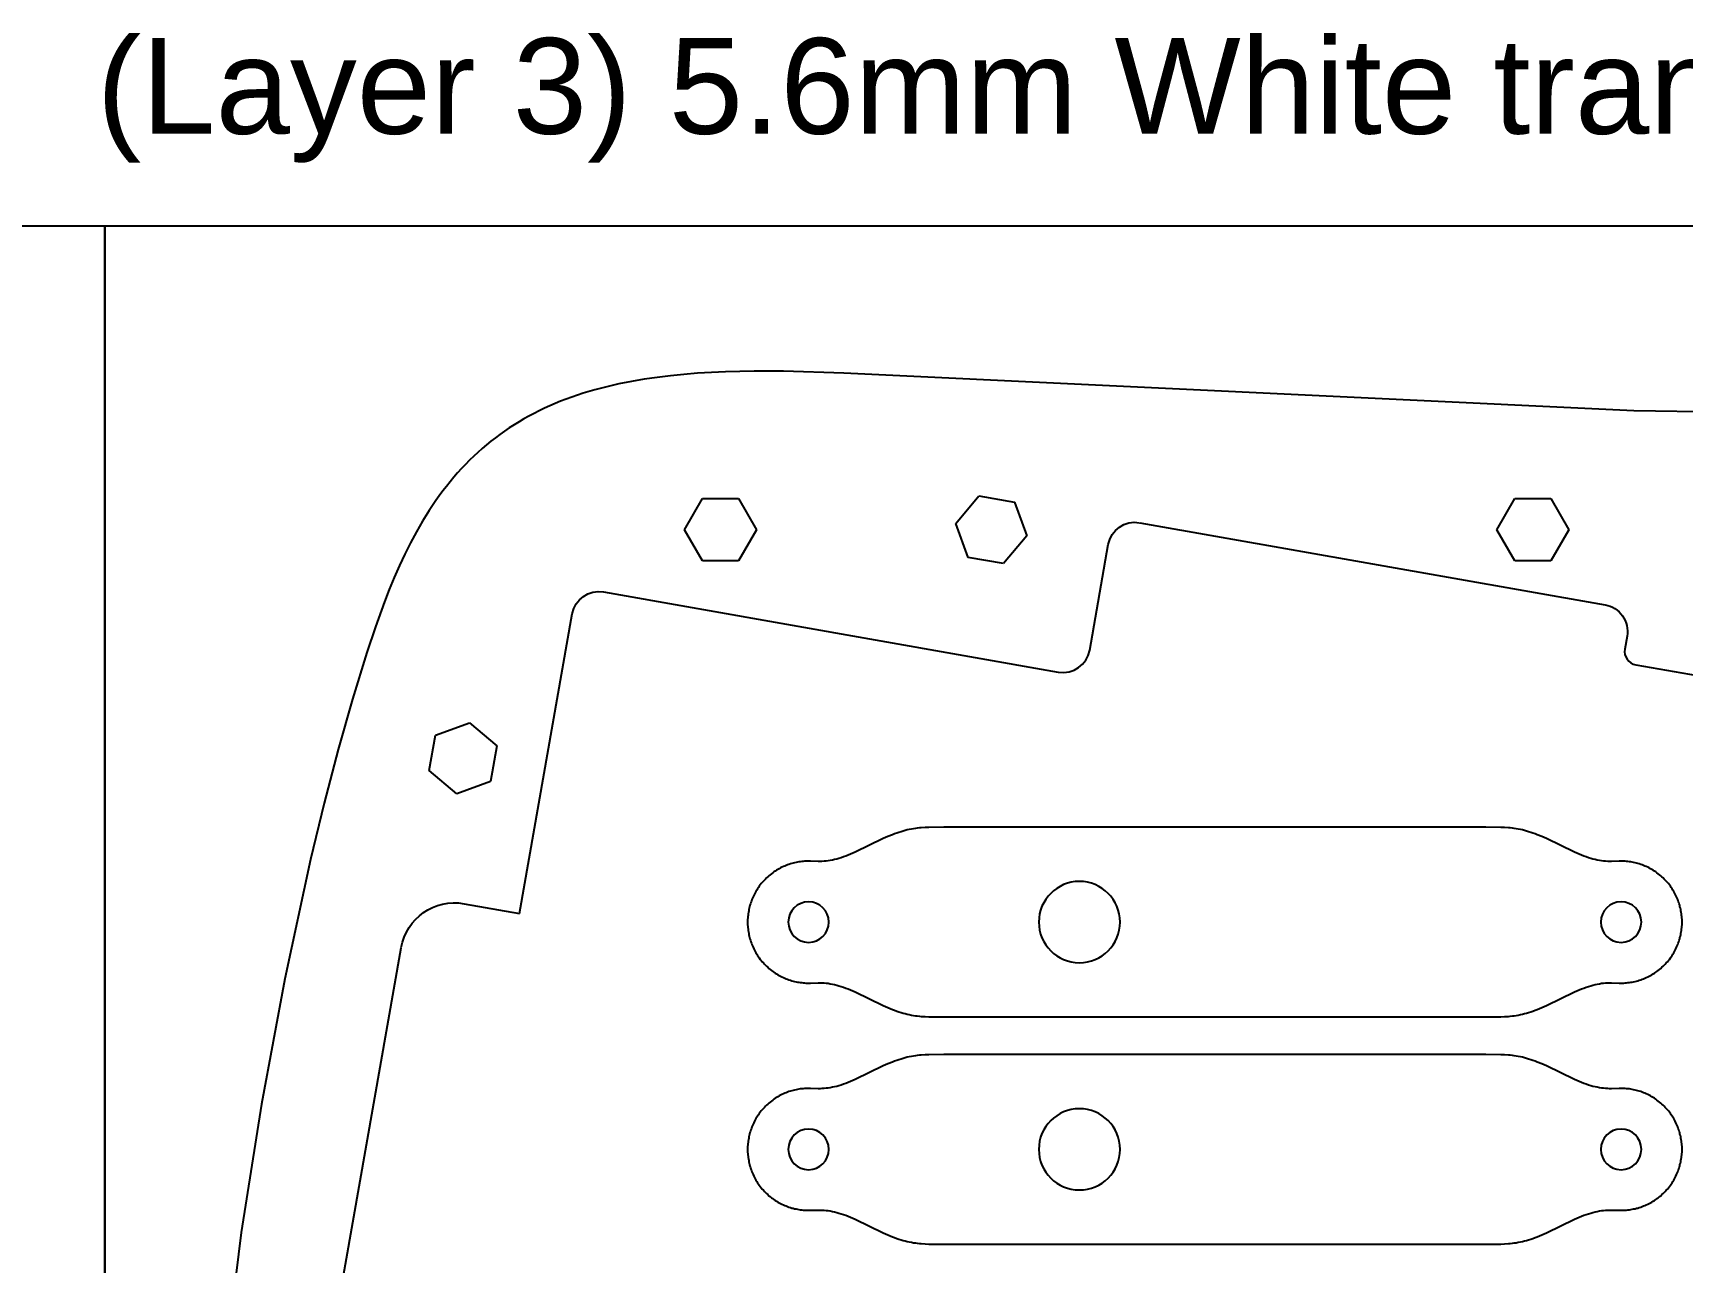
# Model space of a CAD drawing. Extents: x -770 to 754, y -86 to 233.
# Drawn here: x -165.4 to -43.6, y 142 to 232.8 of the extents above; entities that cross this region are included whole.
import ezdxf

# ---------------------------------------------------------------- set-up
doc = ezdxf.new("R2010")
doc.units = 0
for name, color, linetype in [('2D_ACR_PLOT$CUT1', 4, 'CONTINUOUS'), ('2D_ACR_PLOT$CUT2', 3, 'CONTINUOUS'), ('2D_ACR_PLOT$NOPRINT', 200, 'CONTINUOUS')]:
    doc.layers.add(name, color=color, linetype=linetype)
doc.styles.add('ARIAL_REGULAR', font='arial.ttf')

msp = doc.modelspace()

# ---------------------------------------------------------------- linework, layer by layer
at = {"layer": '2D_ACR_PLOT$CUT1'}
for p, q in [((-97.29, 196.57), (-95.58, 198.61)), ((-95.58, 198.61), (-92.96, 198.15)), ((-117.33, 196.11), (-116, 198.41)), ((-116, 198.41), (-113.34, 198.41)), ((-113.34, 198.41), (-112.01, 196.11)), ((-92.96, 198.15), (-92.05, 195.65)), ((-57.33, 196.11), (-56, 198.41)), ((-56, 198.41), (-53.34, 198.41)), ((-53.34, 198.41), (-52.01, 196.11)), ((-96.38, 194.07), (-97.29, 196.57)), ((-116, 193.8), (-117.33, 196.11)), ((-112.01, 196.11), (-113.34, 193.8)), ((-92.05, 195.65), (-93.76, 193.61)), ((-56, 193.8), (-57.33, 196.11)), ((-52.01, 196.11), (-53.34, 193.8)), ((-113.34, 193.8), (-116, 193.8)), ((-93.76, 193.61), (-96.38, 194.07)), ((-53.34, 193.8), (-56, 193.8)), ((-135.71, 180.95), (-133.21, 181.86)), ((-133.21, 181.86), (-131.17, 180.15)), ((-136.18, 178.33), (-135.71, 180.95)), ((-131.17, 180.15), (-131.64, 177.53)), ((-134.14, 176.62), (-136.18, 178.33)), ((-131.64, 177.53), (-134.14, 176.62))]:
    msp.add_line(p, q, dxfattribs=at)
at = {"layer": '2D_ACR_PLOT$CUT1', "extrusion": (0, 0, -1)}
for centre, radius in [((88.16, 167.14), 3), ((108.16, 167.14), 1.5), ((48.16, 167.14), 1.5), ((88.16, 150.36), 3), ((108.16, 150.36), 1.5), ((48.16, 150.36), 1.5)]:
    msp.add_circle(centre, radius, dxfattribs=at)
at = {"layer": '2D_ACR_PLOT$CUT2'}
for p, q in [((-120.3, 207.22), (-121.24, 207.06)), ((-119.34, 207.36), (-120.3, 207.22)), ((-118.36, 207.48), (-119.34, 207.36)), ((-117.37, 207.58), (-118.36, 207.48)), ((-116.36, 207.66), (-117.37, 207.58)), ((-114.3, 207.77), (-116.36, 207.66)), ((-112.19, 207.82), (-114.3, 207.77)), ((-110.02, 207.81), (-112.19, 207.82)), ((-105.55, 207.68), (-110.02, 207.81)), ((-47.22, 204.89), (-105.55, 207.68)), ((-125.23, 206.04), (-125.65, 205.9)), ((-124.81, 206.18), (-125.23, 206.04)), ((-123.94, 206.44), (-124.81, 206.18)), ((-123.06, 206.67), (-123.94, 206.44)), ((-122.16, 206.88), (-123.06, 206.67)), ((-121.24, 207.06), (-122.16, 206.88)), ((-128.05, 204.89), (-128.43, 204.7)), ((-127.66, 205.08), (-128.05, 204.89)), ((-127.27, 205.26), (-127.66, 205.08)), ((-126.87, 205.43), (-127.27, 205.26)), ((-126.47, 205.59), (-126.87, 205.43)), ((-126.06, 205.75), (-126.47, 205.59)), ((-125.65, 205.9), (-126.06, 205.75)), ((-7.72, 204.33), (-47.22, 204.89)), ((-130.26, 203.63), (-130.61, 203.39)), ((-129.9, 203.86), (-130.26, 203.63)), ((-129.54, 204.08), (-129.9, 203.86)), ((-129.18, 204.29), (-129.54, 204.08)), ((-128.81, 204.5), (-129.18, 204.29)), ((-128.43, 204.7), (-128.81, 204.5)), ((-131.95, 202.37), (-132.27, 202.1)), ((-131.62, 202.64), (-131.95, 202.37)), ((-131.29, 202.9), (-131.62, 202.64)), ((-130.95, 203.15), (-131.29, 202.9)), ((-130.61, 203.39), (-130.95, 203.15)), ((-133.2, 201.24), (-133.49, 200.93)), ((-132.89, 201.53), (-133.2, 201.24)), ((-132.58, 201.82), (-132.89, 201.53)), ((-132.27, 202.1), (-132.58, 201.82)), ((-134.36, 199.98), (-134.63, 199.65)), ((-134.08, 200.31), (-134.36, 199.98)), ((-133.79, 200.62), (-134.08, 200.31)), ((-133.49, 200.93), (-133.79, 200.62)), ((-135.43, 198.61), (-135.69, 198.26)), ((-135.17, 198.97), (-135.43, 198.61)), ((-134.91, 199.31), (-135.17, 198.97)), ((-134.63, 199.65), (-134.91, 199.31)), ((-136.18, 197.52), (-136.66, 196.75)), ((-135.94, 197.89), (-136.18, 197.52)), ((-135.69, 198.26), (-135.94, 197.89)), ((-136.66, 196.75), (-137.12, 195.96)), ((-83.71, 196.63), (-49.34, 190.57)), ((-137.55, 195.15), (-137.97, 194.31)), ((-137.12, 195.96), (-137.55, 195.15)), ((-87.4, 187.22), (-86.03, 195.01)), ((-137.97, 194.31), (-138.37, 193.46)), ((-138.76, 192.58), (-139.13, 191.69)), ((-138.37, 193.46), (-138.76, 192.58)), ((-139.13, 191.69), (-139.48, 190.78)), ((-123.3, 191.52), (-89.72, 185.6)), ((-139.48, 190.78), (-140.15, 188.93)), ((-140.15, 188.93), (-140.78, 187.04)), ((-129.51, 167.78), (-125.61, 189.9)), ((-47.72, 188.25), (-47.89, 187.3)), ((-140.78, 187.04), (-141.84, 183.6)), ((-47.07, 186.14), (-18.14, 181.04)), ((-141.84, 183.6), (-142.89, 179.88)), ((-142.89, 179.88), (-143.92, 175.93)), ((-143.92, 175.93), (-144.93, 171.77)), ((-102.64, 173.3), (-104.73, 172.3)), ((-102.3, 173.45), (-102.64, 173.3)), ((-101.97, 173.59), (-102.3, 173.45)), ((-101.81, 173.65), (-101.97, 173.59)), ((-101.65, 173.71), (-101.81, 173.65)), ((-101.49, 173.76), (-101.65, 173.71)), ((-101.33, 173.81), (-101.49, 173.76)), ((-101.18, 173.86), (-101.33, 173.81)), ((-101.02, 173.9), (-101.18, 173.86)), ((-100.87, 173.94), (-101.02, 173.9)), ((-100.72, 173.97), (-100.87, 173.94)), ((-100.57, 174), (-100.72, 173.97)), ((-100.42, 174.03), (-100.57, 174)), ((-100.27, 174.05), (-100.42, 174.03)), ((-100.13, 174.07), (-100.27, 174.05)), ((-99.98, 174.09), (-100.13, 174.07)), ((-99.84, 174.1), (-99.98, 174.09)), ((-99.55, 174.12), (-99.84, 174.1)), ((-99.27, 174.13), (-99.55, 174.12)), ((-98.16, 174.14), (-99.27, 174.13)), ((-58.16, 174.14), (-98.16, 174.14)), ((-57.05, 174.13), (-58.16, 174.14)), ((-56.77, 174.12), (-57.05, 174.13)), ((-56.48, 174.1), (-56.77, 174.12)), ((-56.34, 174.09), (-56.48, 174.1)), ((-56.19, 174.07), (-56.34, 174.09)), ((-56.05, 174.05), (-56.19, 174.07)), ((-55.9, 174.03), (-56.05, 174.05)), ((-55.75, 174), (-55.9, 174.03)), ((-55.6, 173.97), (-55.75, 174)), ((-55.45, 173.94), (-55.6, 173.97)), ((-55.3, 173.9), (-55.45, 173.94)), ((-55.14, 173.86), (-55.3, 173.9)), ((-54.99, 173.81), (-55.14, 173.86)), ((-54.83, 173.76), (-54.99, 173.81)), ((-54.67, 173.71), (-54.83, 173.76)), ((-54.51, 173.65), (-54.67, 173.71)), ((-54.35, 173.59), (-54.51, 173.65)), ((-54.02, 173.45), (-54.35, 173.59)), ((-53.68, 173.3), (-54.02, 173.45)), ((-51.59, 172.3), (-53.68, 173.3)), ((-105.92, 171.84), (-106.08, 171.79)), ((-105.75, 171.89), (-105.92, 171.84)), ((-105.58, 171.95), (-105.75, 171.89)), ((-105.42, 172.01), (-105.58, 171.95)), ((-105.24, 172.08), (-105.42, 172.01)), ((-105.07, 172.15), (-105.24, 172.08)), ((-104.73, 172.3), (-105.07, 172.15)), ((-51.25, 172.15), (-51.59, 172.3)), ((-51.08, 172.08), (-51.25, 172.15)), ((-50.9, 172.01), (-51.08, 172.08)), ((-50.74, 171.95), (-50.9, 172.01)), ((-50.57, 171.89), (-50.74, 171.95)), ((-50.4, 171.84), (-50.57, 171.89)), ((-50.24, 171.79), (-50.4, 171.84)), ((-144.93, 171.77), (-146.84, 162.95)), ((-111, 170.63), (-111.09, 170.56)), ((-110.91, 170.71), (-111, 170.63)), ((-110.81, 170.77), (-110.91, 170.71)), ((-110.72, 170.84), (-110.81, 170.77)), ((-110.62, 170.91), (-110.72, 170.84)), ((-110.53, 170.97), (-110.62, 170.91)), ((-110.43, 171.03), (-110.53, 170.97)), ((-110.33, 171.08), (-110.43, 171.03)), ((-110.23, 171.14), (-110.33, 171.08)), ((-110.13, 171.19), (-110.23, 171.14)), ((-110.02, 171.24), (-110.13, 171.19)), ((-109.92, 171.28), (-110.02, 171.24)), ((-109.82, 171.32), (-109.92, 171.28)), ((-109.71, 171.36), (-109.82, 171.32)), ((-109.61, 171.4), (-109.71, 171.36)), ((-109.5, 171.43), (-109.61, 171.4)), ((-109.4, 171.47), (-109.5, 171.43)), ((-109.29, 171.49), (-109.4, 171.47)), ((-109.19, 171.52), (-109.29, 171.49)), ((-109.08, 171.54), (-109.19, 171.52)), ((-108.98, 171.56), (-109.08, 171.54)), ((-108.87, 171.58), (-108.98, 171.56)), ((-108.77, 171.6), (-108.87, 171.58)), ((-108.67, 171.61), (-108.77, 171.6)), ((-108.56, 171.62), (-108.67, 171.61)), ((-108.46, 171.63), (-108.56, 171.62)), ((-108.36, 171.63), (-108.46, 171.63)), ((-108.26, 171.64), (-108.36, 171.63)), ((-108.16, 171.64), (-108.26, 171.64)), ((-108.02, 171.64), (-108.16, 171.64)), ((-107.46, 171.62), (-108.02, 171.64)), ((-107.31, 171.62), (-107.46, 171.62)), ((-107.17, 171.62), (-107.31, 171.62)), ((-107.02, 171.63), (-107.17, 171.62)), ((-106.87, 171.65), (-107.02, 171.63)), ((-106.72, 171.66), (-106.87, 171.65)), ((-106.56, 171.69), (-106.72, 171.66)), ((-106.4, 171.72), (-106.56, 171.69)), ((-106.24, 171.75), (-106.4, 171.72)), ((-106.08, 171.79), (-106.24, 171.75)), ((-50.08, 171.75), (-50.24, 171.79)), ((-49.92, 171.72), (-50.08, 171.75)), ((-49.76, 171.69), (-49.92, 171.72)), ((-49.6, 171.66), (-49.76, 171.69)), ((-49.45, 171.65), (-49.6, 171.66)), ((-49.3, 171.63), (-49.45, 171.65)), ((-49.15, 171.62), (-49.3, 171.63)), ((-49.01, 171.62), (-49.15, 171.62)), ((-48.86, 171.62), (-49.01, 171.62)), ((-48.3, 171.64), (-48.86, 171.62)), ((-48.16, 171.64), (-48.3, 171.64)), ((-48.06, 171.64), (-48.16, 171.64)), ((-47.96, 171.63), (-48.06, 171.64)), ((-47.86, 171.63), (-47.96, 171.63)), ((-47.76, 171.62), (-47.86, 171.63)), ((-47.65, 171.61), (-47.76, 171.62)), ((-47.55, 171.6), (-47.65, 171.61)), ((-47.45, 171.58), (-47.55, 171.6)), ((-47.34, 171.56), (-47.45, 171.58)), ((-47.24, 171.54), (-47.34, 171.56)), ((-47.13, 171.52), (-47.24, 171.54)), ((-47.03, 171.49), (-47.13, 171.52)), ((-46.92, 171.47), (-47.03, 171.49)), ((-46.82, 171.43), (-46.92, 171.47)), ((-46.71, 171.4), (-46.82, 171.43)), ((-46.61, 171.36), (-46.71, 171.4)), ((-46.5, 171.32), (-46.61, 171.36)), ((-46.4, 171.28), (-46.5, 171.32)), ((-46.3, 171.24), (-46.4, 171.28)), ((-46.19, 171.19), (-46.3, 171.24)), ((-46.09, 171.14), (-46.19, 171.19)), ((-45.99, 171.08), (-46.09, 171.14)), ((-45.89, 171.03), (-45.99, 171.08)), ((-45.79, 170.97), (-45.89, 171.03)), ((-45.7, 170.91), (-45.79, 170.97)), ((-45.6, 170.84), (-45.7, 170.91)), ((-45.51, 170.77), (-45.6, 170.84)), ((-45.41, 170.71), (-45.51, 170.77)), ((-45.32, 170.63), (-45.41, 170.71)), ((-45.23, 170.56), (-45.32, 170.63)), ((-112.05, 169.41), (-112.1, 169.31)), ((-111.99, 169.5), (-112.05, 169.41)), ((-111.93, 169.6), (-111.99, 169.5)), ((-111.86, 169.7), (-111.93, 169.6)), ((-111.8, 169.79), (-111.86, 169.7)), ((-111.73, 169.88), (-111.8, 169.79)), ((-111.65, 169.98), (-111.73, 169.88)), ((-111.58, 170.07), (-111.65, 169.98)), ((-111.5, 170.15), (-111.58, 170.07)), ((-111.42, 170.24), (-111.5, 170.15)), ((-111.34, 170.32), (-111.42, 170.24)), ((-111.26, 170.4), (-111.34, 170.32)), ((-111.17, 170.48), (-111.26, 170.4)), ((-111.09, 170.56), (-111.17, 170.48)), ((-45.15, 170.48), (-45.23, 170.56)), ((-45.06, 170.4), (-45.15, 170.48)), ((-44.98, 170.32), (-45.06, 170.4)), ((-44.9, 170.24), (-44.98, 170.32)), ((-44.82, 170.15), (-44.9, 170.24)), ((-44.74, 170.07), (-44.82, 170.15)), ((-44.67, 169.98), (-44.74, 170.07)), ((-44.59, 169.88), (-44.67, 169.98)), ((-44.52, 169.79), (-44.59, 169.88)), ((-44.46, 169.7), (-44.52, 169.79)), ((-44.39, 169.6), (-44.46, 169.7)), ((-44.33, 169.5), (-44.39, 169.6)), ((-44.27, 169.41), (-44.33, 169.5)), ((-44.22, 169.31), (-44.27, 169.41)), ((-133.6, 168.5), (-129.51, 167.78)), ((-112.54, 168.17), (-112.56, 168.06)), ((-112.52, 168.27), (-112.54, 168.17)), ((-112.49, 168.38), (-112.52, 168.27)), ((-112.45, 168.48), (-112.49, 168.38)), ((-112.42, 168.59), (-112.45, 168.48)), ((-112.38, 168.69), (-112.42, 168.59)), ((-112.34, 168.8), (-112.38, 168.69)), ((-112.3, 168.9), (-112.34, 168.8)), ((-112.26, 169), (-112.3, 168.9)), ((-112.21, 169.1), (-112.26, 169)), ((-112.16, 169.21), (-112.21, 169.1)), ((-112.1, 169.31), (-112.16, 169.21)), ((-44.16, 169.21), (-44.22, 169.31)), ((-44.11, 169.1), (-44.16, 169.21)), ((-44.06, 169), (-44.11, 169.1)), ((-44.02, 168.9), (-44.06, 169)), ((-43.98, 168.8), (-44.02, 168.9)), ((-43.94, 168.69), (-43.98, 168.8)), ((-43.9, 168.59), (-43.94, 168.69)), ((-43.87, 168.48), (-43.9, 168.59)), ((-43.83, 168.38), (-43.87, 168.48)), ((-43.81, 168.27), (-43.83, 168.38)), ((-43.78, 168.17), (-43.81, 168.27)), ((-43.76, 168.06), (-43.78, 168.17)), ((-112.65, 167.44), (-112.66, 167.34)), ((-112.66, 167.34), (-112.66, 167.24)), ((-112.66, 167.24), (-112.66, 167.14)), ((-112.66, 167.14), (-112.66, 167.04)), ((-112.66, 167.04), (-112.66, 166.94)), ((-112.66, 166.94), (-112.65, 166.84)), ((-112.64, 167.54), (-112.65, 167.44)), ((-112.63, 167.65), (-112.64, 167.54)), ((-112.62, 167.75), (-112.63, 167.65)), ((-112.6, 167.85), (-112.62, 167.75)), ((-112.58, 167.96), (-112.6, 167.85)), ((-112.56, 168.06), (-112.58, 167.96)), ((-43.74, 167.96), (-43.76, 168.06)), ((-43.72, 167.85), (-43.74, 167.96)), ((-43.7, 167.75), (-43.72, 167.85)), ((-43.69, 167.65), (-43.7, 167.75)), ((-43.68, 167.54), (-43.69, 167.65)), ((-43.67, 167.44), (-43.68, 167.54)), ((-43.66, 167.34), (-43.67, 167.44)), ((-43.67, 166.84), (-43.66, 166.94)), ((-43.66, 167.24), (-43.66, 167.34)), ((-43.66, 167.14), (-43.66, 167.24)), ((-43.66, 167.04), (-43.66, 167.14)), ((-43.66, 166.94), (-43.66, 167.04)), ((-112.65, 166.84), (-112.64, 166.74)), ((-112.64, 166.74), (-112.63, 166.63)), ((-112.63, 166.63), (-112.62, 166.53)), ((-112.62, 166.53), (-112.6, 166.42)), ((-112.6, 166.42), (-112.58, 166.32)), ((-112.58, 166.32), (-112.56, 166.22)), ((-112.56, 166.22), (-112.54, 166.11)), ((-112.54, 166.11), (-112.52, 166.01)), ((-112.52, 166.01), (-112.49, 165.9)), ((-112.49, 165.9), (-112.45, 165.8)), ((-112.45, 165.8), (-112.42, 165.69)), ((-43.9, 165.69), (-43.87, 165.8)), ((-43.87, 165.8), (-43.83, 165.9)), ((-43.83, 165.9), (-43.81, 166.01)), ((-43.81, 166.01), (-43.78, 166.11)), ((-43.78, 166.11), (-43.76, 166.22)), ((-43.76, 166.22), (-43.74, 166.32)), ((-43.74, 166.32), (-43.72, 166.42)), ((-43.72, 166.42), (-43.7, 166.53)), ((-43.7, 166.53), (-43.69, 166.63)), ((-43.69, 166.63), (-43.68, 166.74)), ((-43.68, 166.74), (-43.67, 166.84)), ((-143.1, 137.68), (-138.24, 165.25)), ((-112.42, 165.69), (-112.38, 165.59)), ((-112.38, 165.59), (-112.34, 165.48)), ((-112.34, 165.48), (-112.3, 165.38)), ((-112.3, 165.38), (-112.26, 165.28)), ((-112.26, 165.28), (-112.21, 165.17)), ((-112.21, 165.17), (-112.16, 165.07)), ((-112.16, 165.07), (-112.1, 164.97)), ((-112.1, 164.97), (-112.05, 164.87)), ((-112.05, 164.87), (-111.99, 164.77)), ((-111.99, 164.77), (-111.93, 164.68)), ((-111.93, 164.68), (-111.86, 164.58)), ((-111.86, 164.58), (-111.8, 164.49)), ((-44.52, 164.49), (-44.46, 164.58)), ((-44.46, 164.58), (-44.39, 164.68)), ((-44.39, 164.68), (-44.33, 164.77)), ((-44.33, 164.77), (-44.27, 164.87)), ((-44.27, 164.87), (-44.22, 164.97)), ((-44.22, 164.97), (-44.16, 165.07)), ((-44.16, 165.07), (-44.11, 165.17)), ((-44.11, 165.17), (-44.06, 165.28)), ((-44.06, 165.28), (-44.02, 165.38)), ((-44.02, 165.38), (-43.98, 165.48)), ((-43.98, 165.48), (-43.94, 165.59)), ((-43.94, 165.59), (-43.9, 165.69)), ((-111.8, 164.49), (-111.73, 164.39)), ((-111.73, 164.39), (-111.65, 164.3)), ((-111.65, 164.3), (-111.58, 164.21)), ((-111.58, 164.21), (-111.5, 164.13)), ((-111.5, 164.13), (-111.42, 164.04)), ((-111.42, 164.04), (-111.34, 163.96)), ((-111.34, 163.96), (-111.26, 163.88)), ((-111.26, 163.88), (-111.17, 163.8)), ((-111.17, 163.8), (-111.09, 163.72)), ((-111.09, 163.72), (-111, 163.65)), ((-111, 163.65), (-110.91, 163.57)), ((-110.91, 163.57), (-110.81, 163.5)), ((-110.81, 163.5), (-110.72, 163.44)), ((-110.72, 163.44), (-110.62, 163.37)), ((-110.62, 163.37), (-110.53, 163.31)), ((-110.53, 163.31), (-110.43, 163.25)), ((-45.89, 163.25), (-45.79, 163.31)), ((-45.79, 163.31), (-45.7, 163.37)), ((-45.7, 163.37), (-45.6, 163.44)), ((-45.6, 163.44), (-45.51, 163.5)), ((-45.51, 163.5), (-45.41, 163.57)), ((-45.41, 163.57), (-45.32, 163.65)), ((-45.32, 163.65), (-45.23, 163.72)), ((-45.23, 163.72), (-45.15, 163.8)), ((-45.15, 163.8), (-45.06, 163.88)), ((-45.06, 163.88), (-44.98, 163.96)), ((-44.98, 163.96), (-44.9, 164.04)), ((-44.9, 164.04), (-44.82, 164.13)), ((-44.82, 164.13), (-44.74, 164.21)), ((-44.74, 164.21), (-44.67, 164.3)), ((-44.67, 164.3), (-44.59, 164.39)), ((-44.59, 164.39), (-44.52, 164.49)), ((-146.84, 162.95), (-148.57, 153.69)), ((-110.43, 163.25), (-110.33, 163.2)), ((-110.33, 163.2), (-110.23, 163.14)), ((-110.23, 163.14), (-110.13, 163.09)), ((-110.13, 163.09), (-110.02, 163.04)), ((-110.02, 163.04), (-109.92, 163)), ((-109.92, 163), (-109.82, 162.96)), ((-109.82, 162.96), (-109.71, 162.92)), ((-109.71, 162.92), (-109.61, 162.88)), ((-109.61, 162.88), (-109.5, 162.84)), ((-109.5, 162.84), (-109.4, 162.81)), ((-109.4, 162.81), (-109.29, 162.78)), ((-109.29, 162.78), (-109.19, 162.76)), ((-109.19, 162.76), (-109.08, 162.74)), ((-109.08, 162.74), (-108.98, 162.71)), ((-108.98, 162.71), (-108.87, 162.7)), ((-108.87, 162.7), (-108.77, 162.68)), ((-108.77, 162.68), (-108.67, 162.67)), ((-108.67, 162.67), (-108.56, 162.66)), ((-108.56, 162.66), (-108.46, 162.65)), ((-108.46, 162.65), (-108.36, 162.64)), ((-108.36, 162.64), (-108.26, 162.64)), ((-108.26, 162.64), (-108.16, 162.64)), ((-108.16, 162.64), (-108.02, 162.64)), ((-108.02, 162.64), (-107.46, 162.66)), ((-107.46, 162.66), (-107.31, 162.66)), ((-107.31, 162.66), (-107.17, 162.65)), ((-107.17, 162.65), (-107.02, 162.65)), ((-107.02, 162.65), (-106.87, 162.63)), ((-106.87, 162.63), (-106.72, 162.62)), ((-106.72, 162.62), (-106.56, 162.59)), ((-106.56, 162.59), (-106.4, 162.56)), ((-106.4, 162.56), (-106.24, 162.53)), ((-106.24, 162.53), (-106.08, 162.49)), ((-106.08, 162.49), (-105.92, 162.44)), ((-105.92, 162.44), (-105.75, 162.39)), ((-105.75, 162.39), (-105.58, 162.33)), ((-105.58, 162.33), (-105.42, 162.27)), ((-105.42, 162.27), (-105.24, 162.2)), ((-105.24, 162.2), (-105.07, 162.13)), ((-105.07, 162.13), (-104.73, 161.98)), ((-51.59, 161.98), (-51.25, 162.13)), ((-51.25, 162.13), (-51.08, 162.2)), ((-51.08, 162.2), (-50.9, 162.27)), ((-50.9, 162.27), (-50.74, 162.33)), ((-50.74, 162.33), (-50.57, 162.39)), ((-50.57, 162.39), (-50.4, 162.44)), ((-50.4, 162.44), (-50.24, 162.49)), ((-50.24, 162.49), (-50.08, 162.53)), ((-50.08, 162.53), (-49.92, 162.56)), ((-49.92, 162.56), (-49.76, 162.59)), ((-49.76, 162.59), (-49.6, 162.62)), ((-49.6, 162.62), (-49.45, 162.63)), ((-49.45, 162.63), (-49.3, 162.65)), ((-49.3, 162.65), (-49.15, 162.65)), ((-49.15, 162.65), (-49.01, 162.66)), ((-49.01, 162.66), (-48.86, 162.66)), ((-48.86, 162.66), (-48.3, 162.64)), ((-48.3, 162.64), (-48.16, 162.64)), ((-48.16, 162.64), (-48.06, 162.64)), ((-48.06, 162.64), (-47.96, 162.64)), ((-47.96, 162.64), (-47.86, 162.65)), ((-47.86, 162.65), (-47.76, 162.66)), ((-47.76, 162.66), (-47.65, 162.67)), ((-47.65, 162.67), (-47.55, 162.68)), ((-47.55, 162.68), (-47.45, 162.7)), ((-47.45, 162.7), (-47.34, 162.71)), ((-47.34, 162.71), (-47.24, 162.74)), ((-47.24, 162.74), (-47.13, 162.76)), ((-47.13, 162.76), (-47.03, 162.78)), ((-47.03, 162.78), (-46.92, 162.81)), ((-46.92, 162.81), (-46.82, 162.84)), ((-46.82, 162.84), (-46.71, 162.88)), ((-46.71, 162.88), (-46.61, 162.92)), ((-46.61, 162.92), (-46.5, 162.96)), ((-46.5, 162.96), (-46.4, 163)), ((-46.4, 163), (-46.3, 163.04)), ((-46.3, 163.04), (-46.19, 163.09)), ((-46.19, 163.09), (-46.09, 163.14)), ((-46.09, 163.14), (-45.99, 163.2)), ((-45.99, 163.2), (-45.89, 163.25)), ((-104.73, 161.98), (-102.64, 160.98)), ((-102.64, 160.98), (-102.3, 160.83)), ((-54.02, 160.83), (-53.68, 160.98)), ((-53.68, 160.98), (-51.59, 161.98)), ((-102.3, 160.83), (-101.97, 160.69)), ((-101.97, 160.69), (-101.81, 160.63)), ((-101.81, 160.63), (-101.65, 160.57)), ((-101.65, 160.57), (-101.49, 160.52)), ((-101.49, 160.52), (-101.33, 160.47)), ((-101.33, 160.47), (-101.18, 160.42)), ((-101.18, 160.42), (-101.02, 160.38)), ((-101.02, 160.38), (-100.87, 160.34)), ((-100.87, 160.34), (-100.72, 160.31)), ((-100.72, 160.31), (-100.57, 160.28)), ((-100.57, 160.28), (-100.42, 160.25)), ((-100.42, 160.25), (-100.27, 160.23)), ((-100.27, 160.23), (-100.13, 160.21)), ((-100.13, 160.21), (-99.98, 160.19)), ((-99.98, 160.19), (-99.84, 160.18)), ((-99.84, 160.18), (-99.55, 160.16)), ((-99.55, 160.16), (-99.27, 160.15)), ((-99.27, 160.15), (-98.16, 160.14)), ((-98.16, 160.14), (-58.16, 160.14)), ((-58.16, 160.14), (-57.05, 160.15)), ((-57.05, 160.15), (-56.77, 160.16)), ((-56.77, 160.16), (-56.48, 160.18)), ((-56.48, 160.18), (-56.34, 160.19)), ((-56.34, 160.19), (-56.19, 160.21)), ((-56.19, 160.21), (-56.05, 160.23)), ((-56.05, 160.23), (-55.9, 160.25)), ((-55.9, 160.25), (-55.75, 160.28)), ((-55.75, 160.28), (-55.6, 160.31)), ((-55.6, 160.31), (-55.45, 160.34)), ((-55.45, 160.34), (-55.3, 160.38)), ((-55.3, 160.38), (-55.14, 160.42)), ((-55.14, 160.42), (-54.99, 160.47)), ((-54.99, 160.47), (-54.83, 160.52)), ((-54.83, 160.52), (-54.67, 160.57)), ((-54.67, 160.57), (-54.51, 160.63)), ((-54.51, 160.63), (-54.35, 160.69)), ((-54.35, 160.69), (-54.02, 160.83)), ((-100.72, 157.19), (-100.87, 157.16)), ((-100.57, 157.22), (-100.72, 157.19)), ((-100.42, 157.25), (-100.57, 157.22)), ((-100.27, 157.27), (-100.42, 157.25)), ((-100.13, 157.29), (-100.27, 157.27)), ((-99.98, 157.31), (-100.13, 157.29)), ((-99.84, 157.32), (-99.98, 157.31)), ((-99.55, 157.34), (-99.84, 157.32)), ((-99.27, 157.35), (-99.55, 157.34)), ((-98.16, 157.36), (-99.27, 157.35)), ((-58.16, 157.36), (-98.16, 157.36)), ((-57.05, 157.35), (-58.16, 157.36)), ((-56.77, 157.34), (-57.05, 157.35)), ((-56.48, 157.32), (-56.77, 157.34)), ((-56.34, 157.31), (-56.48, 157.32)), ((-56.19, 157.29), (-56.34, 157.31)), ((-56.05, 157.27), (-56.19, 157.29)), ((-55.9, 157.25), (-56.05, 157.27)), ((-55.75, 157.22), (-55.9, 157.25)), ((-55.6, 157.19), (-55.75, 157.22)), ((-55.45, 157.16), (-55.6, 157.19)), ((-102.64, 156.52), (-104.73, 155.52)), ((-102.3, 156.67), (-102.64, 156.52)), ((-101.97, 156.81), (-102.3, 156.67)), ((-101.81, 156.87), (-101.97, 156.81)), ((-101.65, 156.93), (-101.81, 156.87)), ((-101.49, 156.98), (-101.65, 156.93)), ((-101.33, 157.03), (-101.49, 156.98)), ((-101.18, 157.08), (-101.33, 157.03)), ((-101.02, 157.12), (-101.18, 157.08)), ((-100.87, 157.16), (-101.02, 157.12)), ((-55.3, 157.12), (-55.45, 157.16)), ((-55.14, 157.08), (-55.3, 157.12)), ((-54.99, 157.03), (-55.14, 157.08)), ((-54.83, 156.98), (-54.99, 157.03)), ((-54.67, 156.93), (-54.83, 156.98)), ((-54.51, 156.87), (-54.67, 156.93)), ((-54.35, 156.81), (-54.51, 156.87)), ((-54.02, 156.67), (-54.35, 156.81)), ((-53.68, 156.52), (-54.02, 156.67)), ((-51.59, 155.52), (-53.68, 156.52)), ((-109.08, 154.76), (-109.19, 154.74)), ((-108.98, 154.78), (-109.08, 154.76)), ((-108.87, 154.8), (-108.98, 154.78)), ((-108.77, 154.82), (-108.87, 154.8)), ((-108.67, 154.83), (-108.77, 154.82)), ((-108.56, 154.84), (-108.67, 154.83)), ((-108.46, 154.85), (-108.56, 154.84)), ((-108.36, 154.86), (-108.46, 154.85)), ((-108.26, 154.86), (-108.36, 154.86)), ((-108.16, 154.86), (-108.26, 154.86)), ((-108.02, 154.86), (-108.16, 154.86)), ((-107.46, 154.84), (-108.02, 154.86)), ((-107.31, 154.84), (-107.46, 154.84)), ((-107.17, 154.85), (-107.31, 154.84)), ((-107.02, 154.85), (-107.17, 154.85)), ((-106.87, 154.87), (-107.02, 154.85)), ((-106.72, 154.88), (-106.87, 154.87)), ((-106.56, 154.91), (-106.72, 154.88)), ((-106.4, 154.94), (-106.56, 154.91)), ((-106.24, 154.97), (-106.4, 154.94)), ((-106.08, 155.01), (-106.24, 154.97)), ((-105.92, 155.06), (-106.08, 155.01)), ((-105.75, 155.11), (-105.92, 155.06)), ((-105.58, 155.17), (-105.75, 155.11)), ((-105.42, 155.23), (-105.58, 155.17)), ((-105.24, 155.3), (-105.42, 155.23)), ((-105.07, 155.37), (-105.24, 155.3)), ((-104.73, 155.52), (-105.07, 155.37)), ((-51.25, 155.37), (-51.59, 155.52)), ((-51.08, 155.3), (-51.25, 155.37)), ((-50.9, 155.23), (-51.08, 155.3)), ((-50.74, 155.17), (-50.9, 155.23)), ((-50.57, 155.11), (-50.74, 155.17)), ((-50.4, 155.06), (-50.57, 155.11)), ((-50.24, 155.01), (-50.4, 155.06)), ((-50.08, 154.97), (-50.24, 155.01)), ((-49.92, 154.94), (-50.08, 154.97)), ((-49.76, 154.91), (-49.92, 154.94)), ((-49.6, 154.88), (-49.76, 154.91)), ((-49.45, 154.87), (-49.6, 154.88)), ((-49.3, 154.85), (-49.45, 154.87)), ((-49.15, 154.85), (-49.3, 154.85)), ((-49.01, 154.84), (-49.15, 154.85)), ((-48.86, 154.84), (-49.01, 154.84)), ((-48.3, 154.86), (-48.86, 154.84)), ((-48.16, 154.86), (-48.3, 154.86)), ((-48.06, 154.86), (-48.16, 154.86)), ((-47.96, 154.86), (-48.06, 154.86)), ((-47.86, 154.85), (-47.96, 154.86)), ((-47.76, 154.84), (-47.86, 154.85)), ((-47.65, 154.83), (-47.76, 154.84)), ((-47.55, 154.82), (-47.65, 154.83)), ((-47.45, 154.8), (-47.55, 154.82)), ((-47.34, 154.78), (-47.45, 154.8)), ((-47.24, 154.76), (-47.34, 154.78)), ((-47.13, 154.74), (-47.24, 154.76)), ((-148.57, 153.69), (-150.05, 144.22)), ((-111.34, 153.54), (-111.42, 153.46)), ((-111.26, 153.62), (-111.34, 153.54)), ((-111.17, 153.7), (-111.26, 153.62)), ((-111.09, 153.78), (-111.17, 153.7)), ((-111, 153.85), (-111.09, 153.78)), ((-110.91, 153.93), (-111, 153.85)), ((-110.81, 154), (-110.91, 153.93)), ((-110.72, 154.06), (-110.81, 154)), ((-110.62, 154.13), (-110.72, 154.06)), ((-110.53, 154.19), (-110.62, 154.13)), ((-110.43, 154.25), (-110.53, 154.19)), ((-110.33, 154.3), (-110.43, 154.25)), ((-110.23, 154.36), (-110.33, 154.3)), ((-110.13, 154.41), (-110.23, 154.36)), ((-110.02, 154.46), (-110.13, 154.41)), ((-109.92, 154.5), (-110.02, 154.46)), ((-109.82, 154.54), (-109.92, 154.5)), ((-109.71, 154.58), (-109.82, 154.54)), ((-109.61, 154.62), (-109.71, 154.58)), ((-109.5, 154.65), (-109.61, 154.62)), ((-109.4, 154.69), (-109.5, 154.65)), ((-109.29, 154.71), (-109.4, 154.69)), ((-109.19, 154.74), (-109.29, 154.71)), ((-47.03, 154.71), (-47.13, 154.74)), ((-46.92, 154.69), (-47.03, 154.71)), ((-46.82, 154.65), (-46.92, 154.69)), ((-46.71, 154.62), (-46.82, 154.65)), ((-46.61, 154.58), (-46.71, 154.62)), ((-46.5, 154.54), (-46.61, 154.58)), ((-46.4, 154.5), (-46.5, 154.54)), ((-46.3, 154.46), (-46.4, 154.5)), ((-46.19, 154.41), (-46.3, 154.46)), ((-46.09, 154.36), (-46.19, 154.41)), ((-45.99, 154.3), (-46.09, 154.36)), ((-45.89, 154.25), (-45.99, 154.3)), ((-45.79, 154.19), (-45.89, 154.25)), ((-45.7, 154.13), (-45.79, 154.19)), ((-45.6, 154.06), (-45.7, 154.13)), ((-45.51, 154), (-45.6, 154.06)), ((-45.41, 153.93), (-45.51, 154)), ((-45.32, 153.85), (-45.41, 153.93)), ((-45.23, 153.78), (-45.32, 153.85)), ((-45.15, 153.7), (-45.23, 153.78)), ((-45.06, 153.62), (-45.15, 153.7)), ((-44.98, 153.54), (-45.06, 153.62)), ((-44.9, 153.46), (-44.98, 153.54)), ((-112.21, 152.33), (-112.26, 152.22)), ((-112.16, 152.43), (-112.21, 152.33)), ((-112.1, 152.53), (-112.16, 152.43)), ((-112.05, 152.63), (-112.1, 152.53)), ((-111.99, 152.73), (-112.05, 152.63)), ((-111.93, 152.82), (-111.99, 152.73)), ((-111.86, 152.92), (-111.93, 152.82)), ((-111.8, 153.01), (-111.86, 152.92)), ((-111.73, 153.11), (-111.8, 153.01)), ((-111.65, 153.2), (-111.73, 153.11)), ((-111.58, 153.29), (-111.65, 153.2)), ((-111.5, 153.37), (-111.58, 153.29)), ((-111.42, 153.46), (-111.5, 153.37)), ((-44.82, 153.37), (-44.9, 153.46)), ((-44.74, 153.29), (-44.82, 153.37)), ((-44.67, 153.2), (-44.74, 153.29)), ((-44.59, 153.11), (-44.67, 153.2)), ((-44.52, 153.01), (-44.59, 153.11)), ((-44.46, 152.92), (-44.52, 153.01)), ((-44.39, 152.82), (-44.46, 152.92)), ((-44.33, 152.73), (-44.39, 152.82)), ((-44.27, 152.63), (-44.33, 152.73)), ((-44.22, 152.53), (-44.27, 152.63)), ((-44.16, 152.43), (-44.22, 152.53)), ((-44.11, 152.33), (-44.16, 152.43)), ((-44.06, 152.22), (-44.11, 152.33)), ((-112.58, 151.18), (-112.6, 151.07)), ((-112.56, 151.28), (-112.58, 151.18)), ((-112.54, 151.39), (-112.56, 151.28)), ((-112.52, 151.49), (-112.54, 151.39)), ((-112.49, 151.6), (-112.52, 151.49)), ((-112.45, 151.7), (-112.49, 151.6)), ((-112.42, 151.81), (-112.45, 151.7)), ((-112.38, 151.91), (-112.42, 151.81)), ((-112.34, 152.02), (-112.38, 151.91)), ((-112.3, 152.12), (-112.34, 152.02)), ((-112.26, 152.22), (-112.3, 152.12)), ((-44.02, 152.12), (-44.06, 152.22)), ((-43.98, 152.02), (-44.02, 152.12)), ((-43.94, 151.91), (-43.98, 152.02)), ((-43.9, 151.81), (-43.94, 151.91)), ((-43.87, 151.7), (-43.9, 151.81)), ((-43.83, 151.6), (-43.87, 151.7)), ((-43.81, 151.49), (-43.83, 151.6)), ((-43.78, 151.39), (-43.81, 151.49)), ((-43.76, 151.28), (-43.78, 151.39)), ((-43.74, 151.18), (-43.76, 151.28)), ((-43.72, 151.07), (-43.74, 151.18)), ((-112.65, 150.66), (-112.66, 150.56)), ((-112.66, 150.56), (-112.66, 150.46)), ((-112.66, 150.46), (-112.66, 150.36)), ((-112.66, 150.36), (-112.66, 150.26)), ((-112.66, 150.26), (-112.66, 150.16)), ((-112.66, 150.16), (-112.65, 150.06)), ((-112.64, 150.76), (-112.65, 150.66)), ((-112.65, 150.06), (-112.64, 149.96)), ((-112.63, 150.87), (-112.64, 150.76)), ((-112.64, 149.96), (-112.63, 149.85)), ((-112.62, 150.97), (-112.63, 150.87)), ((-112.6, 151.07), (-112.62, 150.97)), ((-43.7, 150.97), (-43.72, 151.07)), ((-43.69, 150.87), (-43.7, 150.97)), ((-43.68, 150.76), (-43.69, 150.87)), ((-43.69, 149.85), (-43.68, 149.96)), ((-43.67, 150.66), (-43.68, 150.76)), ((-43.68, 149.96), (-43.67, 150.06)), ((-43.66, 150.56), (-43.67, 150.66)), ((-43.67, 150.06), (-43.66, 150.16)), ((-43.66, 150.46), (-43.66, 150.56)), ((-43.66, 150.36), (-43.66, 150.46)), ((-43.66, 150.26), (-43.66, 150.36)), ((-43.66, 150.16), (-43.66, 150.26)), ((-112.63, 149.85), (-112.62, 149.75)), ((-112.62, 149.75), (-112.6, 149.65)), ((-112.6, 149.65), (-112.58, 149.54)), ((-112.58, 149.54), (-112.56, 149.44)), ((-112.56, 149.44), (-112.54, 149.33)), ((-112.54, 149.33), (-112.52, 149.23)), ((-112.52, 149.23), (-112.49, 149.12)), ((-112.49, 149.12), (-112.45, 149.02)), ((-112.45, 149.02), (-112.42, 148.91)), ((-112.42, 148.91), (-112.38, 148.81)), ((-112.38, 148.81), (-112.34, 148.7)), ((-112.34, 148.7), (-112.3, 148.6)), ((-44.02, 148.6), (-43.98, 148.7)), ((-43.98, 148.7), (-43.94, 148.81)), ((-43.94, 148.81), (-43.9, 148.91)), ((-43.9, 148.91), (-43.87, 149.02)), ((-43.87, 149.02), (-43.83, 149.12)), ((-43.83, 149.12), (-43.81, 149.23)), ((-43.81, 149.23), (-43.78, 149.33)), ((-43.78, 149.33), (-43.76, 149.44)), ((-43.76, 149.44), (-43.74, 149.54)), ((-43.74, 149.54), (-43.72, 149.65)), ((-43.72, 149.65), (-43.7, 149.75)), ((-43.7, 149.75), (-43.69, 149.85)), ((-112.3, 148.6), (-112.26, 148.5)), ((-112.26, 148.5), (-112.21, 148.39)), ((-112.21, 148.39), (-112.16, 148.29)), ((-112.16, 148.29), (-112.1, 148.19)), ((-112.1, 148.19), (-112.05, 148.09)), ((-112.05, 148.09), (-111.99, 147.99)), ((-111.99, 147.99), (-111.93, 147.9)), ((-111.93, 147.9), (-111.86, 147.8)), ((-111.86, 147.8), (-111.8, 147.71)), ((-111.8, 147.71), (-111.73, 147.61)), ((-111.73, 147.61), (-111.65, 147.52)), ((-111.65, 147.52), (-111.58, 147.43)), ((-111.58, 147.43), (-111.5, 147.35)), ((-44.82, 147.35), (-44.74, 147.43)), ((-44.74, 147.43), (-44.67, 147.52)), ((-44.67, 147.52), (-44.59, 147.61)), ((-44.59, 147.61), (-44.52, 147.71)), ((-44.52, 147.71), (-44.46, 147.8)), ((-44.46, 147.8), (-44.39, 147.9)), ((-44.39, 147.9), (-44.33, 147.99)), ((-44.33, 147.99), (-44.27, 148.09)), ((-44.27, 148.09), (-44.22, 148.19)), ((-44.22, 148.19), (-44.16, 148.29)), ((-44.16, 148.29), (-44.11, 148.39)), ((-44.11, 148.39), (-44.06, 148.5)), ((-44.06, 148.5), (-44.02, 148.6)), ((-111.5, 147.35), (-111.42, 147.26)), ((-111.42, 147.26), (-111.34, 147.18)), ((-111.34, 147.18), (-111.26, 147.1)), ((-111.26, 147.1), (-111.17, 147.02)), ((-111.17, 147.02), (-111.09, 146.94)), ((-111.09, 146.94), (-111, 146.87)), ((-111, 146.87), (-110.91, 146.79)), ((-110.91, 146.79), (-110.81, 146.72)), ((-110.81, 146.72), (-110.72, 146.66)), ((-110.72, 146.66), (-110.62, 146.59)), ((-110.62, 146.59), (-110.53, 146.53)), ((-110.53, 146.53), (-110.43, 146.47)), ((-110.43, 146.47), (-110.33, 146.42)), ((-110.33, 146.42), (-110.23, 146.36)), ((-110.23, 146.36), (-110.13, 146.31)), ((-110.13, 146.31), (-110.02, 146.26)), ((-110.02, 146.26), (-109.92, 146.22)), ((-109.92, 146.22), (-109.82, 146.18)), ((-46.5, 146.18), (-46.4, 146.22)), ((-46.4, 146.22), (-46.3, 146.26)), ((-46.3, 146.26), (-46.19, 146.31)), ((-46.19, 146.31), (-46.09, 146.36)), ((-46.09, 146.36), (-45.99, 146.42)), ((-45.99, 146.42), (-45.89, 146.47)), ((-45.89, 146.47), (-45.79, 146.53)), ((-45.79, 146.53), (-45.7, 146.59)), ((-45.7, 146.59), (-45.6, 146.66)), ((-45.6, 146.66), (-45.51, 146.72)), ((-45.51, 146.72), (-45.41, 146.79)), ((-45.41, 146.79), (-45.32, 146.87)), ((-45.32, 146.87), (-45.23, 146.94)), ((-45.23, 146.94), (-45.15, 147.02)), ((-45.15, 147.02), (-45.06, 147.1)), ((-45.06, 147.1), (-44.98, 147.18)), ((-44.98, 147.18), (-44.9, 147.26)), ((-44.9, 147.26), (-44.82, 147.35)), ((-109.82, 146.18), (-109.71, 146.14)), ((-109.71, 146.14), (-109.61, 146.1)), ((-109.61, 146.1), (-109.5, 146.07)), ((-109.5, 146.07), (-109.4, 146.03)), ((-109.4, 146.03), (-109.29, 146.01)), ((-109.29, 146.01), (-109.19, 145.98)), ((-109.19, 145.98), (-109.08, 145.96)), ((-109.08, 145.96), (-108.98, 145.94)), ((-108.98, 145.94), (-108.87, 145.92)), ((-108.87, 145.92), (-108.77, 145.9)), ((-108.77, 145.9), (-108.67, 145.89)), ((-108.67, 145.89), (-108.56, 145.88)), ((-108.56, 145.88), (-108.46, 145.87)), ((-108.46, 145.87), (-108.36, 145.86)), ((-108.36, 145.86), (-108.26, 145.86)), ((-108.26, 145.86), (-108.16, 145.86)), ((-108.16, 145.86), (-108.02, 145.86)), ((-108.02, 145.86), (-107.46, 145.88)), ((-107.46, 145.88), (-107.31, 145.88)), ((-107.31, 145.88), (-107.17, 145.87)), ((-107.17, 145.87), (-107.02, 145.87)), ((-107.02, 145.87), (-106.87, 145.85)), ((-106.87, 145.85), (-106.72, 145.84)), ((-106.72, 145.84), (-106.56, 145.81)), ((-106.56, 145.81), (-106.4, 145.78)), ((-106.4, 145.78), (-106.24, 145.75)), ((-106.24, 145.75), (-106.08, 145.71)), ((-106.08, 145.71), (-105.92, 145.66)), ((-105.92, 145.66), (-105.75, 145.61)), ((-105.75, 145.61), (-105.58, 145.55)), ((-105.58, 145.55), (-105.42, 145.49)), ((-105.42, 145.49), (-105.24, 145.42)), ((-105.24, 145.42), (-105.07, 145.35)), ((-105.07, 145.35), (-104.73, 145.2)), ((-104.73, 145.2), (-102.64, 144.2)), ((-53.68, 144.2), (-51.59, 145.2)), ((-51.59, 145.2), (-51.25, 145.35)), ((-51.25, 145.35), (-51.08, 145.42)), ((-51.08, 145.42), (-50.9, 145.49)), ((-50.9, 145.49), (-50.74, 145.55)), ((-50.74, 145.55), (-50.57, 145.61)), ((-50.57, 145.61), (-50.4, 145.66)), ((-50.4, 145.66), (-50.24, 145.71)), ((-50.24, 145.71), (-50.08, 145.75)), ((-50.08, 145.75), (-49.92, 145.78)), ((-49.92, 145.78), (-49.76, 145.81)), ((-49.76, 145.81), (-49.6, 145.84)), ((-49.6, 145.84), (-49.45, 145.85)), ((-49.45, 145.85), (-49.3, 145.87)), ((-49.3, 145.87), (-49.15, 145.87)), ((-49.15, 145.87), (-49.01, 145.88)), ((-49.01, 145.88), (-48.86, 145.88)), ((-48.86, 145.88), (-48.3, 145.86)), ((-48.3, 145.86), (-48.16, 145.86)), ((-48.16, 145.86), (-48.06, 145.86)), ((-48.06, 145.86), (-47.96, 145.86)), ((-47.96, 145.86), (-47.86, 145.87)), ((-47.86, 145.87), (-47.76, 145.88)), ((-47.76, 145.88), (-47.65, 145.89)), ((-47.65, 145.89), (-47.55, 145.9)), ((-47.55, 145.9), (-47.45, 145.92)), ((-47.45, 145.92), (-47.34, 145.94)), ((-47.34, 145.94), (-47.24, 145.96)), ((-47.24, 145.96), (-47.13, 145.98)), ((-47.13, 145.98), (-47.03, 146.01)), ((-47.03, 146.01), (-46.92, 146.03)), ((-46.92, 146.03), (-46.82, 146.07)), ((-46.82, 146.07), (-46.71, 146.1)), ((-46.71, 146.1), (-46.61, 146.14)), ((-46.61, 146.14), (-46.5, 146.18)), ((-150.05, 144.22), (-151.25, 134.81)), ((-102.64, 144.2), (-102.3, 144.05)), ((-102.3, 144.05), (-101.97, 143.91)), ((-101.97, 143.91), (-101.81, 143.85)), ((-101.81, 143.85), (-101.65, 143.79)), ((-101.65, 143.79), (-101.49, 143.74)), ((-54.83, 143.74), (-54.67, 143.79)), ((-54.67, 143.79), (-54.51, 143.85)), ((-54.51, 143.85), (-54.35, 143.91)), ((-54.35, 143.91), (-54.02, 144.05)), ((-54.02, 144.05), (-53.68, 144.2)), ((-101.49, 143.74), (-101.33, 143.69)), ((-101.33, 143.69), (-101.18, 143.64)), ((-101.18, 143.64), (-101.02, 143.6)), ((-101.02, 143.6), (-100.87, 143.56)), ((-100.87, 143.56), (-100.72, 143.53)), ((-100.72, 143.53), (-100.57, 143.5)), ((-100.57, 143.5), (-100.42, 143.47)), ((-100.42, 143.47), (-100.27, 143.45)), ((-100.27, 143.45), (-100.13, 143.43)), ((-100.13, 143.43), (-99.98, 143.41)), ((-99.98, 143.41), (-99.84, 143.4)), ((-99.84, 143.4), (-99.55, 143.38)), ((-99.55, 143.38), (-99.27, 143.37)), ((-99.27, 143.37), (-98.16, 143.36)), ((-98.16, 143.36), (-58.16, 143.36)), ((-58.16, 143.36), (-57.05, 143.37)), ((-57.05, 143.37), (-56.77, 143.38)), ((-56.77, 143.38), (-56.48, 143.4)), ((-56.48, 143.4), (-56.34, 143.41)), ((-56.34, 143.41), (-56.19, 143.43)), ((-56.19, 143.43), (-56.05, 143.45)), ((-56.05, 143.45), (-55.9, 143.47)), ((-55.9, 143.47), (-55.75, 143.5)), ((-55.75, 143.5), (-55.6, 143.53)), ((-55.6, 143.53), (-55.45, 143.56)), ((-55.45, 143.56), (-55.3, 143.6)), ((-55.3, 143.6), (-55.14, 143.64)), ((-55.14, 143.64), (-54.99, 143.69)), ((-54.99, 143.69), (-54.83, 143.74))]:
    msp.add_line(p, q, dxfattribs=at)
at = {"layer": '2D_ACR_PLOT$CUT2', "extrusion": (0, 0, -1)}
for centre, radius, start, end in [((84.06, 194.66), 2, 10.001, 100.0002), ((123.64, 189.55), 2, 10.0001, 99.9996), ((49.69, 188.6), 2, 100.0002, 190.0004), ((134.3, 164.56), 4, 10, 100)]:
    msp.add_arc(centre, radius, start, end, dxfattribs=at)
at = {"layer": '2D_ACR_PLOT$CUT2'}
for centre, radius, start, end in [((-89.37, 187.57), 2, 260.0004, 349.999), ((-46.9, 187.12), 1, 169.9996, 259.9996)]:
    msp.add_arc(centre, radius, start, end, dxfattribs=at)
at = {"layer": '2D_ACR_PLOT$NOPRINT'}
for p, q in [((-160.12, 218.51), (-464.92, 218.51)), ((-160.12, -86.29), (-160.12, 218.51)), ((144.68, 218.51), (-160.12, 218.51)), ((-160.12, 218.51), (-160.12, -86.29))]:
    msp.add_line(p, q, dxfattribs=at)

# ---------------------------------------------------------------- texts
at = {"layer": '2D_ACR_PLOT$NOPRINT', "linetype": 'CONTINUOUS', "style": 'ARIAL_REGULAR'}
msp.add_text('(Layer 3) 5.6mm White translucent', height=7.0675, dxfattribs=at).set_placement((-160.73, 225.34))

doc.saveas('drawing.dxf')
